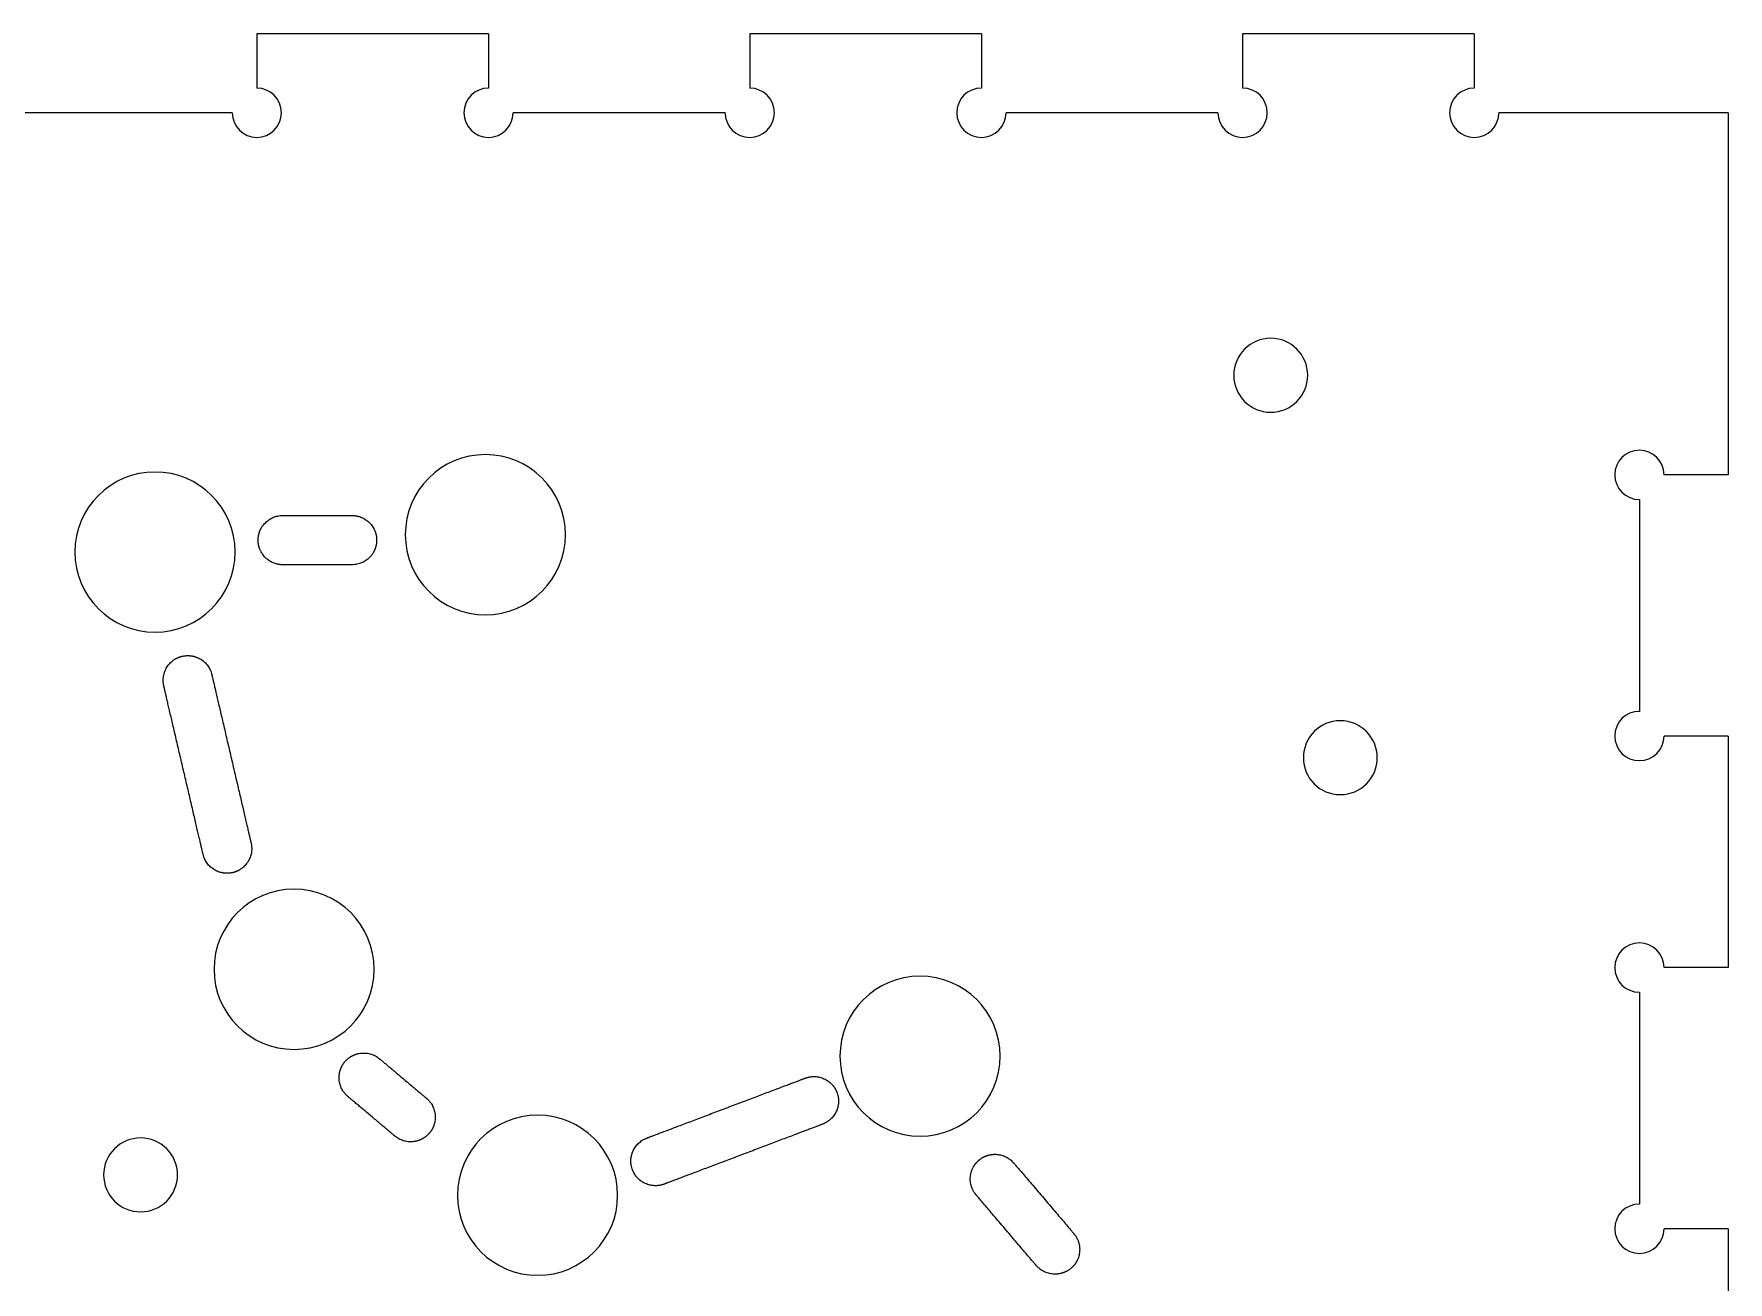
# Model space of a CAD drawing. Extents: x -60 to 0, y -51.6 to 1.6.
# Drawn here: x -34.37 to 0, y -23.73 to 1.6 of the extents above; entities that cross this region are included whole.
import ezdxf

# ---------------------------------------------------------------- set-up
doc = ezdxf.new("R2010")
doc.units = 0
doc.header["$MEASUREMENT"] = 0
doc.layers.add('VISIBLE', color=7, linetype='CONTINUOUS')

msp = doc.modelspace()

# ---------------------------------------------------------------- linework, layer by layer
at = {"layer": 'VISIBLE'}
for p, q in [((-25.15, 1.6), (-29.85, 1.6)), ((-29.85, 1.6), (-29.85, 0.5)), ((-25.15, 1.6), (-25.15, 0.5)), ((-15.15, 1.6), (-19.85, 1.6)), ((-19.85, 1.6), (-19.85, 0.5)), ((-15.15, 1.6), (-15.15, 0.5)), ((-5.15, 1.6), (-9.85, 1.6)), ((-9.85, 1.6), (-9.85, 0.5)), ((-5.15, 1.6), (-5.15, 0.5)), ((-30.35, 0), (-34.65, 0)), ((-20.35, 0), (-24.65, 0)), ((-10.35, 0), (-14.65, 0)), ((0, 0), (-4.65, 0)), ((0, 0), (0, -7.35)), ((0, -7.35), (-1.3, -7.35)), ((-1.8, -7.85), (-1.8, -12.15)), ((0, -12.65), (-1.3, -12.65)), ((0, -12.65), (0, -17.35)), ((0, -17.35), (-1.3, -17.35)), ((-1.8, -17.85), (-1.8, -22.15)), ((0, -22.65), (-1.3, -22.65)), ((0, -22.65), (0, -27.35))]:
    msp.add_line(p, q, dxfattribs=at)
for centre, start, end in [((-29.85, 0), 180, 90), ((-25.15, 0), 90, 0), ((-19.85, 0), 180, 90), ((-15.15, 0), 90, 0), ((-9.85, 0), 180, 90), ((-5.15, 0), 90, 0), ((-1.8, -7.35), 0, 270), ((-1.8, -12.65), 90, 0), ((-1.8, -17.35), 0, 270), ((-1.8, -22.65), 90, 0)]:
    msp.add_arc(centre, 0.5, start, end, dxfattribs=at)
for points, knots in [([(-9.279, -6.079), (-9.693, -6.079), (-10.029, -5.744), (-10.029, -5.329), (-10.029, -4.915), (-9.693, -4.579), (-9.279, -4.579), (-8.864, -4.579), (-8.529, -4.915), (-8.529, -5.329), (-8.529, -5.744), (-8.864, -6.079), (-9.279, -6.079)], [0, 0, 0, 0, 1, 1, 1, 2, 2, 2, 3, 3, 3, 4, 4, 4, 4]), ([(-25.213, -10.189), (-26.111, -10.189), (-26.838, -9.462), (-26.838, -8.564), (-26.838, -7.667), (-26.111, -6.939), (-25.213, -6.939), (-24.316, -6.939), (-23.588, -7.667), (-23.588, -8.564), (-23.588, -9.462), (-24.316, -10.189), (-25.213, -10.189)], [0, 0, 0, 0, 1, 1, 1, 2, 2, 2, 3, 3, 3, 4, 4, 4, 4]), ([(-31.916, -10.542), (-32.814, -10.542), (-33.541, -9.814), (-33.541, -8.917), (-33.541, -8.019), (-32.814, -7.292), (-31.916, -7.292), (-31.019, -7.292), (-30.291, -8.019), (-30.291, -8.917), (-30.291, -9.814), (-31.019, -10.542), (-31.916, -10.542)], [0, 0, 0, 0, 1, 1, 1, 2, 2, 2, 3, 3, 3, 4, 4, 4, 4]), ([(-27.919, -9.175), (-27.919, -9.175), (-27.92, -9.175), (-27.922, -9.175), (-27.927, -9.175), (-27.936, -9.175), (-27.952, -9.175), (-27.987, -9.175), (-28.045, -9.175), (-28.136, -9.175), (-28.243, -9.175), (-28.362, -9.175), (-28.49, -9.175), (-28.622, -9.175), (-28.753, -9.175), (-28.881, -9.175), (-29.001, -9.175), (-29.108, -9.175), (-29.183, -9.175), (-29.233, -9.175), (-29.265, -9.175), (-29.287, -9.175), (-29.3, -9.175), (-29.309, -9.175), (-29.316, -9.175), (-29.32, -9.175), (-29.322, -9.175), (-29.324, -9.175), (-29.324, -9.175), (-29.325, -9.175), (-29.331, -9.174), (-29.337, -9.174), (-29.344, -9.174), (-29.352, -9.174), (-29.363, -9.173), (-29.376, -9.172), (-29.388, -9.171), (-29.405, -9.168), (-29.425, -9.164), (-29.449, -9.159), (-29.481, -9.15), (-29.519, -9.136), (-29.563, -9.115), (-29.604, -9.089), (-29.643, -9.061), (-29.678, -9.028), (-29.711, -8.993), (-29.739, -8.954), (-29.76, -8.92), (-29.775, -8.891), (-29.785, -8.869), (-29.793, -8.85), (-29.798, -8.835), (-29.802, -8.823), (-29.806, -8.811), (-29.808, -8.801), (-29.81, -8.793), (-29.811, -8.788), (-29.812, -8.784), (-29.813, -8.781), (-29.814, -8.779), (-29.814, -8.777), (-29.814, -8.775), (-29.814, -8.775), (-29.815, -8.774), (-29.815, -8.773), (-29.815, -8.773), (-29.815, -8.771), (-29.815, -8.77), (-29.816, -8.768), (-29.816, -8.765), (-29.817, -8.762), (-29.818, -8.758), (-29.818, -8.754), (-29.819, -8.748), (-29.82, -8.741), (-29.821, -8.732), (-29.822, -8.721), (-29.823, -8.707), (-29.824, -8.694), (-29.824, -8.68), (-29.824, -8.662), (-29.823, -8.639), (-29.821, -8.612), (-29.817, -8.589), (-29.814, -8.571), (-29.811, -8.558), (-29.807, -8.545), (-29.804, -8.532), (-29.8, -8.521), (-29.797, -8.512), (-29.795, -8.506), (-29.793, -8.5), (-29.791, -8.496), (-29.79, -8.493), (-29.789, -8.49), (-29.788, -8.487), (-29.787, -8.485), (-29.786, -8.483), (-29.786, -8.482), (-29.785, -8.481), (-29.785, -8.48), (-29.785, -8.48), (-29.784, -8.479), (-29.784, -8.477), (-29.782, -8.474), (-29.78, -8.469), (-29.778, -8.463), (-29.774, -8.456), (-29.77, -8.447), (-29.764, -8.436), (-29.758, -8.426), (-29.75, -8.412), (-29.739, -8.395), (-29.725, -8.375), (-29.705, -8.35), (-29.678, -8.321), (-29.643, -8.288), (-29.604, -8.26), (-29.563, -8.235), (-29.505, -8.206), (-29.426, -8.182), (-29.359, -8.175), (-29.325, -8.175)], [0, 0, 0, 0, 0.015625, 0.03125, 0.046875, 0.0625, 0.09375, 0.125, 0.1875, 0.25, 0.3125, 0.375, 0.4375, 0.5, 0.5625, 0.625, 0.6875, 0.75, 0.8125, 0.84375, 0.875, 0.90625, 0.921875, 0.9375, 0.953125, 0.96875, 0.976562, 0.984375, 0.992188, 1, 1.007812, 1.015625, 1.023438, 1.03125, 1.046875, 1.0625, 1.078125, 1.09375, 1.125, 1.15625, 1.1875, 1.25, 1.3125, 1.375, 1.4375, 1.5, 1.5625, 1.625, 1.6875, 1.71875, 1.75, 1.78125, 1.796875, 1.8125, 1.828125, 1.84375, 1.851562, 1.859375, 1.863281, 1.867188, 1.871094, 1.873047, 1.875, 1.876953, 1.878906, 1.882812, 1.886719, 1.890625, 1.898438, 1.90625, 1.921875, 1.9375, 1.953125, 1.96875, 2, 2.03125, 2.0625, 2.125, 2.1875, 2.25, 2.3125, 2.375, 2.5, 2.625, 2.75, 2.8125, 2.875, 2.9375, 3, 3.0625, 3.09375, 3.125, 3.15625, 3.171875, 3.1875, 3.203125, 3.21875, 3.226562, 3.234375, 3.242188, 3.246094, 3.248047, 3.25, 3.251953, 3.253906, 3.257812, 3.265625, 3.273438, 3.28125, 3.296875, 3.3125, 3.328125, 3.34375, 3.375, 3.40625, 3.4375, 3.5, 3.5625, 3.625, 3.6875, 3.75, 3.875, 4, 4, 4, 4]), ([(-29.325, -8.175), (-29.324, -8.175), (-29.324, -8.175), (-29.321, -8.175), (-29.316, -8.175), (-29.307, -8.175), (-29.291, -8.175), (-29.257, -8.175), (-29.198, -8.175), (-29.108, -8.175), (-29.001, -8.175), (-28.881, -8.175), (-28.753, -8.175), (-28.622, -8.175), (-28.49, -8.175), (-28.362, -8.175), (-28.243, -8.175), (-28.136, -8.175), (-28.06, -8.175), (-28.01, -8.175), (-27.978, -8.175), (-27.957, -8.175), (-27.943, -8.175), (-27.934, -8.175), (-27.927, -8.175), (-27.923, -8.175), (-27.921, -8.175), (-27.92, -8.175), (-27.919, -8.175), (-27.919, -8.175), (-27.912, -8.175), (-27.906, -8.175), (-27.899, -8.175), (-27.891, -8.175), (-27.88, -8.176), (-27.868, -8.177), (-27.855, -8.179), (-27.839, -8.181), (-27.818, -8.185), (-27.794, -8.19), (-27.762, -8.199), (-27.724, -8.213), (-27.68, -8.235), (-27.639, -8.26), (-27.6, -8.288), (-27.565, -8.321), (-27.533, -8.356), (-27.504, -8.395), (-27.483, -8.429), (-27.468, -8.458), (-27.458, -8.48), (-27.45, -8.499), (-27.445, -8.514), (-27.441, -8.526), (-27.438, -8.538), (-27.435, -8.548), (-27.433, -8.556), (-27.432, -8.561), (-27.431, -8.565), (-27.43, -8.568), (-27.43, -8.57), (-27.429, -8.572), (-27.429, -8.574), (-27.429, -8.574), (-27.429, -8.575), (-27.428, -8.576), (-27.428, -8.577), (-27.428, -8.578), (-27.428, -8.579), (-27.427, -8.581), (-27.427, -8.584), (-27.426, -8.587), (-27.426, -8.591), (-27.425, -8.595), (-27.424, -8.601), (-27.423, -8.608), (-27.422, -8.617), (-27.421, -8.628), (-27.42, -8.642), (-27.419, -8.655), (-27.419, -8.669), (-27.419, -8.687), (-27.42, -8.71), (-27.423, -8.737), (-27.426, -8.76), (-27.43, -8.778), (-27.433, -8.791), (-27.436, -8.804), (-27.44, -8.817), (-27.443, -8.828), (-27.446, -8.837), (-27.448, -8.843), (-27.45, -8.849), (-27.452, -8.853), (-27.453, -8.856), (-27.454, -8.859), (-27.455, -8.862), (-27.456, -8.864), (-27.457, -8.866), (-27.457, -8.867), (-27.458, -8.868), (-27.458, -8.869), (-27.458, -8.869), (-27.459, -8.87), (-27.46, -8.872), (-27.461, -8.875), (-27.463, -8.88), (-27.466, -8.886), (-27.469, -8.893), (-27.474, -8.902), (-27.479, -8.913), (-27.485, -8.923), (-27.493, -8.937), (-27.504, -8.954), (-27.518, -8.974), (-27.538, -8.999), (-27.565, -9.028), (-27.6, -9.061), (-27.639, -9.089), (-27.68, -9.115), (-27.738, -9.143), (-27.817, -9.167), (-27.884, -9.175), (-27.919, -9.175)], [4, 4, 4, 4, 4.015625, 4.03125, 4.046875, 4.0625, 4.09375, 4.125, 4.1875, 4.25, 4.3125, 4.375, 4.4375, 4.5, 4.5625, 4.625, 4.6875, 4.75, 4.8125, 4.84375, 4.875, 4.90625, 4.921875, 4.9375, 4.953125, 4.96875, 4.976562, 4.984375, 4.992188, 5, 5.007812, 5.015625, 5.023438, 5.03125, 5.046875, 5.0625, 5.078125, 5.09375, 5.125, 5.15625, 5.1875, 5.25, 5.3125, 5.375, 5.4375, 5.5, 5.5625, 5.625, 5.6875, 5.71875, 5.75, 5.78125, 5.796875, 5.8125, 5.828125, 5.84375, 5.851562, 5.859375, 5.863281, 5.867188, 5.871094, 5.873047, 5.875, 5.876953, 5.878906, 5.882812, 5.886719, 5.890625, 5.898438, 5.90625, 5.921875, 5.9375, 5.953125, 5.96875, 6, 6.03125, 6.0625, 6.125, 6.1875, 6.25, 6.3125, 6.375, 6.5, 6.625, 6.75, 6.8125, 6.875, 6.9375, 7, 7.0625, 7.09375, 7.125, 7.15625, 7.171875, 7.1875, 7.203125, 7.21875, 7.226562, 7.234375, 7.242188, 7.246094, 7.248047, 7.25, 7.251953, 7.253906, 7.257812, 7.265625, 7.273438, 7.28125, 7.296875, 7.3125, 7.328125, 7.34375, 7.375, 7.40625, 7.4375, 7.5, 7.5625, 7.625, 7.6875, 7.75, 7.875, 8, 8, 8, 8]), ([(-30.941, -15.05), (-30.941, -15.05), (-30.941, -15.05), (-30.941, -15.048), (-30.942, -15.045), (-30.943, -15.039), (-30.946, -15.029), (-30.951, -15.007), (-30.96, -14.968), (-30.974, -14.906), (-30.992, -14.828), (-31.021, -14.706), (-31.064, -14.523), (-31.124, -14.262), (-31.192, -13.972), (-31.264, -13.661), (-31.339, -13.341), (-31.414, -13.02), (-31.486, -12.71), (-31.554, -12.419), (-31.604, -12.202), (-31.64, -12.048), (-31.665, -11.945), (-31.686, -11.853), (-31.704, -11.776), (-31.716, -11.723), (-31.724, -11.69), (-31.729, -11.669), (-31.733, -11.652), (-31.735, -11.642), (-31.736, -11.636), (-31.737, -11.633), (-31.737, -11.632), (-31.738, -11.631), (-31.739, -11.625), (-31.74, -11.619), (-31.742, -11.612), (-31.743, -11.604), (-31.745, -11.593), (-31.747, -11.577), (-31.749, -11.556), (-31.751, -11.531), (-31.751, -11.506), (-31.749, -11.473), (-31.742, -11.416), (-31.725, -11.354), (-31.699, -11.295), (-31.675, -11.253), (-31.648, -11.214), (-31.617, -11.177), (-31.589, -11.149), (-31.564, -11.128), (-31.545, -11.113), (-31.528, -11.102), (-31.514, -11.093), (-31.504, -11.086), (-31.493, -11.08), (-31.484, -11.075), (-31.476, -11.072), (-31.472, -11.069), (-31.468, -11.067), (-31.465, -11.066), (-31.463, -11.065), (-31.461, -11.064), (-31.459, -11.063), (-31.459, -11.063), (-31.459, -11.063), (-31.458, -11.063), (-31.457, -11.062), (-31.456, -11.062), (-31.455, -11.061), (-31.453, -11.06), (-31.45, -11.059), (-31.447, -11.058), (-31.444, -11.057), (-31.44, -11.055), (-31.434, -11.053), (-31.428, -11.05), (-31.42, -11.047), (-31.409, -11.043), (-31.396, -11.039), (-31.383, -11.036), (-31.369, -11.032), (-31.352, -11.028), (-31.329, -11.024), (-31.302, -11.02), (-31.279, -11.019), (-31.261, -11.018), (-31.248, -11.018), (-31.234, -11.018), (-31.22, -11.019), (-31.209, -11.02), (-31.2, -11.02), (-31.193, -11.021), (-31.187, -11.022), (-31.183, -11.022), (-31.179, -11.023), (-31.176, -11.023), (-31.173, -11.024), (-31.171, -11.024), (-31.169, -11.024), (-31.168, -11.025), (-31.167, -11.025), (-31.166, -11.025), (-31.166, -11.025), (-31.164, -11.025), (-31.162, -11.026), (-31.159, -11.026), (-31.154, -11.027), (-31.148, -11.029), (-31.14, -11.03), (-31.13, -11.033), (-31.118, -11.036), (-31.107, -11.039), (-31.091, -11.044), (-31.073, -11.051), (-31.05, -11.06), (-31.021, -11.073), (-30.986, -11.093), (-30.947, -11.12), (-30.91, -11.151), (-30.876, -11.185), (-30.835, -11.236), (-30.794, -11.307), (-30.771, -11.371), (-30.764, -11.404)], [0, 0, 0, 0, 0.007812, 0.015625, 0.023438, 0.03125, 0.046875, 0.0625, 0.09375, 0.125, 0.15625, 0.1875, 0.25, 0.3125, 0.375, 0.4375, 0.5, 0.5625, 0.625, 0.6875, 0.75, 0.78125, 0.8125, 0.84375, 0.875, 0.90625, 0.921875, 0.9375, 0.953125, 0.96875, 0.976562, 0.984375, 0.992188, 1, 1.007812, 1.015625, 1.023438, 1.03125, 1.046875, 1.0625, 1.09375, 1.125, 1.15625, 1.1875, 1.25, 1.375, 1.4375, 1.5, 1.5625, 1.625, 1.6875, 1.71875, 1.75, 1.78125, 1.796875, 1.8125, 1.828125, 1.84375, 1.851562, 1.859375, 1.863281, 1.867188, 1.871094, 1.873047, 1.875, 1.876953, 1.878906, 1.882812, 1.886719, 1.890625, 1.898438, 1.90625, 1.921875, 1.9375, 1.953125, 1.96875, 2, 2.03125, 2.0625, 2.125, 2.1875, 2.25, 2.3125, 2.375, 2.5, 2.625, 2.75, 2.8125, 2.875, 2.9375, 3, 3.0625, 3.09375, 3.125, 3.15625, 3.171875, 3.1875, 3.203125, 3.21875, 3.226562, 3.234375, 3.242188, 3.246094, 3.248047, 3.25, 3.251953, 3.253906, 3.257812, 3.265625, 3.273438, 3.28125, 3.296875, 3.3125, 3.328125, 3.34375, 3.375, 3.40625, 3.4375, 3.5, 3.5625, 3.625, 3.6875, 3.75, 3.875, 4, 4, 4, 4]), ([(-30.764, -11.404), (-30.764, -11.405), (-30.764, -11.405), (-30.763, -11.406), (-30.762, -11.41), (-30.761, -11.415), (-30.759, -11.425), (-30.754, -11.447), (-30.745, -11.486), (-30.73, -11.549), (-30.712, -11.626), (-30.684, -11.748), (-30.641, -11.932), (-30.58, -12.192), (-30.512, -12.483), (-30.44, -12.793), (-30.365, -13.114), (-30.291, -13.434), (-30.218, -13.745), (-30.15, -14.035), (-30.1, -14.252), (-30.064, -14.406), (-30.04, -14.51), (-30.019, -14.601), (-30, -14.679), (-29.988, -14.731), (-29.98, -14.765), (-29.976, -14.786), (-29.972, -14.802), (-29.969, -14.812), (-29.968, -14.818), (-29.967, -14.821), (-29.967, -14.823), (-29.967, -14.823), (-29.965, -14.83), (-29.964, -14.836), (-29.963, -14.842), (-29.961, -14.85), (-29.959, -14.861), (-29.957, -14.878), (-29.955, -14.899), (-29.954, -14.924), (-29.954, -14.948), (-29.955, -14.981), (-29.962, -15.038), (-29.98, -15.1), (-30.006, -15.159), (-30.029, -15.201), (-30.056, -15.24), (-30.087, -15.277), (-30.116, -15.305), (-30.14, -15.326), (-30.16, -15.341), (-30.177, -15.353), (-30.19, -15.362), (-30.201, -15.368), (-30.211, -15.374), (-30.221, -15.379), (-30.228, -15.383), (-30.233, -15.385), (-30.236, -15.387), (-30.239, -15.388), (-30.241, -15.389), (-30.243, -15.39), (-30.245, -15.391), (-30.245, -15.391), (-30.246, -15.391), (-30.246, -15.392), (-30.247, -15.392), (-30.248, -15.392), (-30.249, -15.393), (-30.251, -15.394), (-30.254, -15.395), (-30.257, -15.396), (-30.26, -15.398), (-30.265, -15.4), (-30.27, -15.402), (-30.276, -15.404), (-30.285, -15.407), (-30.296, -15.411), (-30.309, -15.415), (-30.322, -15.419), (-30.335, -15.422), (-30.353, -15.426), (-30.375, -15.43), (-30.402, -15.434), (-30.425, -15.436), (-30.443, -15.436), (-30.457, -15.437), (-30.471, -15.436), (-30.484, -15.436), (-30.496, -15.435), (-30.505, -15.434), (-30.511, -15.433), (-30.517, -15.433), (-30.522, -15.432), (-30.525, -15.432), (-30.528, -15.431), (-30.531, -15.431), (-30.534, -15.43), (-30.535, -15.43), (-30.537, -15.43), (-30.538, -15.43), (-30.538, -15.429), (-30.538, -15.429), (-30.54, -15.429), (-30.542, -15.429), (-30.546, -15.428), (-30.551, -15.427), (-30.557, -15.426), (-30.564, -15.424), (-30.574, -15.422), (-30.586, -15.419), (-30.598, -15.415), (-30.613, -15.411), (-30.632, -15.404), (-30.654, -15.395), (-30.683, -15.381), (-30.718, -15.362), (-30.757, -15.334), (-30.794, -15.303), (-30.828, -15.269), (-30.869, -15.219), (-30.911, -15.148), (-30.933, -15.084), (-30.941, -15.05)], [4, 4, 4, 4, 4.007812, 4.015625, 4.023438, 4.03125, 4.046875, 4.0625, 4.09375, 4.125, 4.15625, 4.1875, 4.25, 4.3125, 4.375, 4.4375, 4.5, 4.5625, 4.625, 4.6875, 4.75, 4.78125, 4.8125, 4.84375, 4.875, 4.90625, 4.921875, 4.9375, 4.953125, 4.96875, 4.976562, 4.984375, 4.992188, 5, 5.007812, 5.015625, 5.023438, 5.03125, 5.046875, 5.0625, 5.09375, 5.125, 5.15625, 5.1875, 5.25, 5.375, 5.4375, 5.5, 5.5625, 5.625, 5.6875, 5.71875, 5.75, 5.78125, 5.796875, 5.8125, 5.828125, 5.84375, 5.851562, 5.859375, 5.863281, 5.867188, 5.871094, 5.873047, 5.875, 5.876953, 5.878906, 5.882812, 5.886719, 5.890625, 5.898438, 5.90625, 5.921875, 5.9375, 5.953125, 5.96875, 6, 6.03125, 6.0625, 6.125, 6.1875, 6.25, 6.3125, 6.375, 6.5, 6.625, 6.75, 6.8125, 6.875, 6.9375, 7, 7.0625, 7.09375, 7.125, 7.15625, 7.171875, 7.1875, 7.203125, 7.21875, 7.226562, 7.234375, 7.242188, 7.246094, 7.248047, 7.25, 7.251953, 7.253906, 7.257812, 7.265625, 7.273438, 7.28125, 7.296875, 7.3125, 7.328125, 7.34375, 7.375, 7.40625, 7.4375, 7.5, 7.5625, 7.625, 7.6875, 7.75, 7.875, 8, 8, 8, 8]), ([(-7.868, -13.84), (-8.282, -13.84), (-8.618, -13.505), (-8.618, -13.09), (-8.618, -12.676), (-8.282, -12.34), (-7.868, -12.34), (-7.453, -12.34), (-7.118, -12.676), (-7.118, -13.09), (-7.118, -13.505), (-7.453, -13.84), (-7.868, -13.84)], [0, 0, 0, 0, 1, 1, 1, 2, 2, 2, 3, 3, 3, 4, 4, 4, 4]), ([(-29.094, -19.009), (-29.991, -19.009), (-30.719, -18.281), (-30.719, -17.384), (-30.719, -16.486), (-29.991, -15.759), (-29.094, -15.759), (-28.197, -15.759), (-27.469, -16.486), (-27.469, -17.384), (-27.469, -18.281), (-28.197, -19.009), (-29.094, -19.009)], [0, 0, 0, 0, 1, 1, 1, 2, 2, 2, 3, 3, 3, 4, 4, 4, 4]), ([(-16.394, -20.772), (-17.291, -20.772), (-18.019, -20.045), (-18.019, -19.147), (-18.019, -18.25), (-17.291, -17.522), (-16.394, -17.522), (-15.497, -17.522), (-14.769, -18.25), (-14.769, -19.147), (-14.769, -20.045), (-15.497, -20.772), (-16.394, -20.772)], [0, 0, 0, 0, 1, 1, 1, 2, 2, 2, 3, 3, 3, 4, 4, 4, 4]), ([(-27.052, -20.768), (-27.053, -20.768), (-27.053, -20.768), (-27.055, -20.766), (-27.058, -20.763), (-27.064, -20.758), (-27.075, -20.749), (-27.098, -20.729), (-27.138, -20.696), (-27.199, -20.644), (-27.272, -20.583), (-27.379, -20.492), (-27.498, -20.392), (-27.617, -20.291), (-27.704, -20.218), (-27.785, -20.15), (-27.857, -20.089), (-27.908, -20.046), (-27.942, -20.017), (-27.964, -19.999), (-27.978, -19.987), (-27.988, -19.979), (-27.993, -19.974), (-27.998, -19.97), (-28.001, -19.968), (-28.002, -19.966), (-28.003, -19.966), (-28.004, -19.965), (-28.004, -19.965), (-28.009, -19.961), (-28.014, -19.957), (-28.018, -19.952), (-28.025, -19.947), (-28.032, -19.939), (-28.041, -19.93), (-28.05, -19.921), (-28.061, -19.909), (-28.074, -19.892), (-28.089, -19.873), (-28.108, -19.845), (-28.128, -19.81), (-28.148, -19.765), (-28.163, -19.72), (-28.174, -19.673), (-28.18, -19.625), (-28.182, -19.577), (-28.179, -19.529), (-28.173, -19.489), (-28.166, -19.458), (-28.159, -19.434), (-28.152, -19.415), (-28.147, -19.4), (-28.142, -19.388), (-28.137, -19.377), (-28.133, -19.368), (-28.129, -19.36), (-28.127, -19.356), (-28.125, -19.352), (-28.124, -19.349), (-28.122, -19.347), (-28.121, -19.345), (-28.12, -19.344), (-28.12, -19.344), (-28.12, -19.343), (-28.12, -19.342), (-28.119, -19.342), (-28.119, -19.341), (-28.118, -19.339), (-28.117, -19.337), (-28.116, -19.335), (-28.114, -19.332), (-28.112, -19.329), (-28.11, -19.325), (-28.107, -19.32), (-28.103, -19.314), (-28.098, -19.307), (-28.092, -19.297), (-28.084, -19.286), (-28.075, -19.275), (-28.067, -19.265), (-28.055, -19.251), (-28.04, -19.234), (-28.02, -19.215), (-28.003, -19.2), (-27.989, -19.189), (-27.978, -19.18), (-27.967, -19.172), (-27.955, -19.165), (-27.946, -19.159), (-27.938, -19.154), (-27.932, -19.15), (-27.927, -19.148), (-27.923, -19.145), (-27.92, -19.144), (-27.917, -19.142), (-27.915, -19.141), (-27.913, -19.14), (-27.911, -19.139), (-27.91, -19.138), (-27.909, -19.138), (-27.908, -19.137), (-27.908, -19.137), (-27.907, -19.137), (-27.905, -19.136), (-27.902, -19.134), (-27.897, -19.132), (-27.892, -19.129), (-27.884, -19.126), (-27.875, -19.122), (-27.864, -19.118), (-27.852, -19.113), (-27.837, -19.108), (-27.818, -19.102), (-27.795, -19.096), (-27.763, -19.09), (-27.724, -19.084), (-27.676, -19.083), (-27.628, -19.085), (-27.58, -19.093), (-27.517, -19.109), (-27.441, -19.141), (-27.385, -19.179), (-27.359, -19.201)], [0, 0, 0, 0, 0.015625, 0.03125, 0.046875, 0.0625, 0.09375, 0.125, 0.1875, 0.25, 0.3125, 0.375, 0.5, 0.5625, 0.625, 0.6875, 0.75, 0.8125, 0.84375, 0.875, 0.90625, 0.921875, 0.9375, 0.953125, 0.96875, 0.976562, 0.984375, 0.992188, 1, 1.007812, 1.015625, 1.023438, 1.03125, 1.046875, 1.0625, 1.078125, 1.09375, 1.125, 1.15625, 1.1875, 1.25, 1.3125, 1.375, 1.4375, 1.5, 1.5625, 1.625, 1.6875, 1.71875, 1.75, 1.78125, 1.796875, 1.8125, 1.828125, 1.84375, 1.851562, 1.859375, 1.863281, 1.867188, 1.871094, 1.873047, 1.875, 1.876953, 1.878906, 1.882812, 1.886719, 1.890625, 1.898438, 1.90625, 1.921875, 1.9375, 1.953125, 1.96875, 2, 2.03125, 2.0625, 2.125, 2.1875, 2.25, 2.3125, 2.375, 2.5, 2.625, 2.75, 2.8125, 2.875, 2.9375, 3, 3.0625, 3.09375, 3.125, 3.15625, 3.171875, 3.1875, 3.203125, 3.21875, 3.226562, 3.234375, 3.242188, 3.246094, 3.248047, 3.25, 3.251953, 3.253906, 3.257812, 3.265625, 3.273438, 3.28125, 3.296875, 3.3125, 3.328125, 3.34375, 3.375, 3.40625, 3.4375, 3.5, 3.5625, 3.625, 3.6875, 3.75, 3.875, 4, 4, 4, 4]), ([(-27.359, -19.201), (-27.359, -19.201), (-27.358, -19.201), (-27.357, -19.203), (-27.353, -19.206), (-27.347, -19.211), (-27.336, -19.22), (-27.313, -19.24), (-27.273, -19.273), (-27.212, -19.325), (-27.14, -19.386), (-27.032, -19.477), (-26.913, -19.577), (-26.794, -19.678), (-26.707, -19.751), (-26.627, -19.819), (-26.554, -19.88), (-26.503, -19.923), (-26.469, -19.952), (-26.447, -19.97), (-26.433, -19.982), (-26.424, -19.99), (-26.418, -19.995), (-26.413, -19.999), (-26.41, -20.001), (-26.409, -20.003), (-26.408, -20.003), (-26.407, -20.004), (-26.407, -20.004), (-26.402, -20.008), (-26.397, -20.012), (-26.393, -20.017), (-26.386, -20.022), (-26.379, -20.03), (-26.37, -20.039), (-26.361, -20.048), (-26.35, -20.06), (-26.337, -20.077), (-26.322, -20.096), (-26.304, -20.124), (-26.283, -20.159), (-26.264, -20.204), (-26.248, -20.249), (-26.238, -20.296), (-26.231, -20.344), (-26.229, -20.392), (-26.232, -20.44), (-26.238, -20.48), (-26.246, -20.511), (-26.252, -20.535), (-26.259, -20.554), (-26.264, -20.569), (-26.269, -20.581), (-26.274, -20.592), (-26.278, -20.601), (-26.282, -20.609), (-26.284, -20.613), (-26.286, -20.617), (-26.288, -20.62), (-26.289, -20.622), (-26.29, -20.624), (-26.291, -20.625), (-26.291, -20.625), (-26.291, -20.626), (-26.291, -20.627), (-26.292, -20.627), (-26.292, -20.628), (-26.293, -20.63), (-26.294, -20.632), (-26.296, -20.634), (-26.297, -20.637), (-26.299, -20.64), (-26.301, -20.644), (-26.304, -20.649), (-26.308, -20.655), (-26.313, -20.662), (-26.319, -20.672), (-26.327, -20.683), (-26.336, -20.694), (-26.344, -20.704), (-26.356, -20.718), (-26.372, -20.735), (-26.391, -20.754), (-26.408, -20.769), (-26.422, -20.78), (-26.433, -20.789), (-26.444, -20.797), (-26.456, -20.804), (-26.465, -20.81), (-26.473, -20.815), (-26.479, -20.819), (-26.484, -20.821), (-26.488, -20.824), (-26.491, -20.825), (-26.494, -20.827), (-26.497, -20.828), (-26.499, -20.829), (-26.5, -20.83), (-26.501, -20.831), (-26.502, -20.831), (-26.503, -20.831), (-26.503, -20.832), (-26.505, -20.832), (-26.506, -20.833), (-26.51, -20.835), (-26.514, -20.837), (-26.52, -20.84), (-26.527, -20.843), (-26.536, -20.847), (-26.547, -20.851), (-26.559, -20.856), (-26.574, -20.861), (-26.593, -20.867), (-26.616, -20.873), (-26.648, -20.879), (-26.687, -20.885), (-26.735, -20.886), (-26.783, -20.884), (-26.831, -20.876), (-26.894, -20.86), (-26.97, -20.828), (-27.026, -20.79), (-27.052, -20.768)], [4, 4, 4, 4, 4.015625, 4.03125, 4.046875, 4.0625, 4.09375, 4.125, 4.1875, 4.25, 4.3125, 4.375, 4.5, 4.5625, 4.625, 4.6875, 4.75, 4.8125, 4.84375, 4.875, 4.90625, 4.921875, 4.9375, 4.953125, 4.96875, 4.976562, 4.984375, 4.992188, 5, 5.007812, 5.015625, 5.023438, 5.03125, 5.046875, 5.0625, 5.078125, 5.09375, 5.125, 5.15625, 5.1875, 5.25, 5.3125, 5.375, 5.4375, 5.5, 5.5625, 5.625, 5.6875, 5.71875, 5.75, 5.78125, 5.796875, 5.8125, 5.828125, 5.84375, 5.851562, 5.859375, 5.863281, 5.867188, 5.871094, 5.873047, 5.875, 5.876953, 5.878906, 5.882812, 5.886719, 5.890625, 5.898438, 5.90625, 5.921875, 5.9375, 5.953125, 5.96875, 6, 6.03125, 6.0625, 6.125, 6.1875, 6.25, 6.3125, 6.375, 6.5, 6.625, 6.75, 6.8125, 6.875, 6.9375, 7, 7.0625, 7.09375, 7.125, 7.15625, 7.171875, 7.1875, 7.203125, 7.21875, 7.226562, 7.234375, 7.242188, 7.246094, 7.248047, 7.25, 7.251953, 7.253906, 7.257812, 7.265625, 7.273438, 7.28125, 7.296875, 7.3125, 7.328125, 7.34375, 7.375, 7.40625, 7.4375, 7.5, 7.5625, 7.625, 7.6875, 7.75, 7.875, 8, 8, 8, 8]), ([(-21.939, -20.809), (-21.938, -20.809), (-21.938, -20.809), (-21.937, -20.809), (-21.934, -20.808), (-21.928, -20.806), (-21.919, -20.802), (-21.898, -20.794), (-21.862, -20.78), (-21.803, -20.758), (-21.73, -20.73), (-21.615, -20.687), (-21.443, -20.622), (-21.198, -20.529), (-20.925, -20.426), (-20.633, -20.315), (-20.332, -20.201), (-20.031, -20.087), (-19.739, -19.977), (-19.466, -19.874), (-19.262, -19.796), (-19.117, -19.742), (-19.02, -19.705), (-18.934, -19.672), (-18.861, -19.645), (-18.812, -19.626), (-18.78, -19.614), (-18.761, -19.607), (-18.745, -19.601), (-18.736, -19.597), (-18.73, -19.595), (-18.727, -19.594), (-18.726, -19.593), (-18.725, -19.593), (-18.719, -19.591), (-18.713, -19.589), (-18.707, -19.587), (-18.699, -19.584), (-18.689, -19.581), (-18.673, -19.576), (-18.652, -19.572), (-18.628, -19.567), (-18.603, -19.564), (-18.57, -19.561), (-18.513, -19.56), (-18.449, -19.569), (-18.387, -19.587), (-18.343, -19.605), (-18.3, -19.627), (-18.259, -19.652), (-18.228, -19.677), (-18.204, -19.699), (-18.186, -19.716), (-18.173, -19.731), (-18.162, -19.743), (-18.154, -19.753), (-18.147, -19.763), (-18.141, -19.771), (-18.136, -19.778), (-18.133, -19.782), (-18.131, -19.786), (-18.129, -19.788), (-18.128, -19.79), (-18.127, -19.792), (-18.126, -19.794), (-18.126, -19.794), (-18.125, -19.794), (-18.125, -19.795), (-18.124, -19.796), (-18.124, -19.797), (-18.123, -19.798), (-18.122, -19.8), (-18.12, -19.802), (-18.119, -19.805), (-18.117, -19.808), (-18.115, -19.812), (-18.112, -19.817), (-18.108, -19.823), (-18.104, -19.831), (-18.099, -19.841), (-18.093, -19.854), (-18.088, -19.866), (-18.083, -19.879), (-18.076, -19.896), (-18.069, -19.918), (-18.062, -19.944), (-18.057, -19.966), (-18.054, -19.984), (-18.052, -19.998), (-18.051, -20.011), (-18.05, -20.025), (-18.049, -20.036), (-18.049, -20.045), (-18.048, -20.052), (-18.048, -20.058), (-18.048, -20.062), (-18.048, -20.066), (-18.048, -20.069), (-18.048, -20.072), (-18.049, -20.074), (-18.049, -20.076), (-18.049, -20.078), (-18.049, -20.079), (-18.049, -20.079), (-18.049, -20.079), (-18.049, -20.081), (-18.049, -20.083), (-18.049, -20.087), (-18.049, -20.092), (-18.05, -20.098), (-18.05, -20.106), (-18.051, -20.116), (-18.053, -20.128), (-18.055, -20.14), (-18.058, -20.156), (-18.062, -20.175), (-18.068, -20.199), (-18.077, -20.229), (-18.092, -20.266), (-18.114, -20.309), (-18.14, -20.35), (-18.169, -20.388), (-18.214, -20.435), (-18.279, -20.486), (-18.339, -20.516), (-18.371, -20.528)], [4, 4, 4, 4, 4.007812, 4.015625, 4.023438, 4.03125, 4.046875, 4.0625, 4.09375, 4.125, 4.15625, 4.1875, 4.25, 4.3125, 4.375, 4.4375, 4.5, 4.5625, 4.625, 4.6875, 4.75, 4.78125, 4.8125, 4.84375, 4.875, 4.90625, 4.921875, 4.9375, 4.953125, 4.96875, 4.976562, 4.984375, 4.992188, 5, 5.007812, 5.015625, 5.023438, 5.03125, 5.046875, 5.0625, 5.09375, 5.125, 5.15625, 5.1875, 5.25, 5.375, 5.4375, 5.5, 5.5625, 5.625, 5.6875, 5.71875, 5.75, 5.78125, 5.796875, 5.8125, 5.828125, 5.84375, 5.851562, 5.859375, 5.863281, 5.867188, 5.871094, 5.873047, 5.875, 5.876953, 5.878906, 5.882812, 5.886719, 5.890625, 5.898438, 5.90625, 5.921875, 5.9375, 5.953125, 5.96875, 6, 6.03125, 6.0625, 6.125, 6.1875, 6.25, 6.3125, 6.375, 6.5, 6.625, 6.75, 6.8125, 6.875, 6.9375, 7, 7.0625, 7.09375, 7.125, 7.15625, 7.171875, 7.1875, 7.203125, 7.21875, 7.226562, 7.234375, 7.242188, 7.246094, 7.248047, 7.25, 7.251953, 7.253906, 7.257812, 7.265625, 7.273438, 7.28125, 7.296875, 7.3125, 7.328125, 7.34375, 7.375, 7.40625, 7.4375, 7.5, 7.5625, 7.625, 7.6875, 7.75, 7.875, 8, 8, 8, 8]), ([(-24.155, -23.595), (-25.053, -23.595), (-25.78, -22.867), (-25.78, -21.97), (-25.78, -21.072), (-25.053, -20.345), (-24.155, -20.345), (-23.258, -20.345), (-22.53, -21.072), (-22.53, -21.97), (-22.53, -22.867), (-23.258, -23.595), (-24.155, -23.595)], [0, 0, 0, 0, 1, 1, 1, 2, 2, 2, 3, 3, 3, 4, 4, 4, 4]), ([(-18.371, -20.528), (-18.372, -20.529), (-18.372, -20.529), (-18.373, -20.529), (-18.376, -20.53), (-18.382, -20.532), (-18.391, -20.536), (-18.412, -20.544), (-18.448, -20.558), (-18.507, -20.58), (-18.58, -20.607), (-18.694, -20.651), (-18.867, -20.716), (-19.112, -20.809), (-19.385, -20.912), (-19.677, -21.023), (-19.978, -21.137), (-20.279, -21.251), (-20.571, -21.361), (-20.844, -21.464), (-21.048, -21.542), (-21.192, -21.596), (-21.29, -21.633), (-21.376, -21.666), (-21.449, -21.693), (-21.498, -21.712), (-21.53, -21.724), (-21.549, -21.731), (-21.565, -21.737), (-21.574, -21.741), (-21.58, -21.743), (-21.583, -21.744), (-21.584, -21.745), (-21.585, -21.745), (-21.591, -21.747), (-21.597, -21.749), (-21.603, -21.751), (-21.611, -21.754), (-21.621, -21.757), (-21.637, -21.762), (-21.658, -21.766), (-21.682, -21.771), (-21.707, -21.774), (-21.74, -21.777), (-21.797, -21.778), (-21.861, -21.769), (-21.923, -21.751), (-21.967, -21.733), (-22.01, -21.711), (-22.051, -21.686), (-22.082, -21.661), (-22.106, -21.639), (-22.124, -21.622), (-22.137, -21.607), (-22.148, -21.595), (-22.156, -21.585), (-22.163, -21.575), (-22.169, -21.567), (-22.174, -21.56), (-22.177, -21.556), (-22.179, -21.552), (-22.181, -21.55), (-22.182, -21.548), (-22.183, -21.546), (-22.184, -21.544), (-22.184, -21.544), (-22.185, -21.544), (-22.185, -21.543), (-22.185, -21.542), (-22.186, -21.541), (-22.187, -21.54), (-22.188, -21.538), (-22.19, -21.536), (-22.191, -21.533), (-22.193, -21.53), (-22.195, -21.526), (-22.198, -21.521), (-22.201, -21.515), (-22.206, -21.507), (-22.211, -21.497), (-22.217, -21.484), (-22.222, -21.472), (-22.227, -21.459), (-22.233, -21.442), (-22.241, -21.42), (-22.248, -21.394), (-22.252, -21.372), (-22.255, -21.354), (-22.257, -21.34), (-22.259, -21.327), (-22.26, -21.313), (-22.261, -21.302), (-22.261, -21.293), (-22.261, -21.286), (-22.261, -21.28), (-22.261, -21.275), (-22.261, -21.272), (-22.261, -21.269), (-22.261, -21.266), (-22.261, -21.263), (-22.261, -21.262), (-22.261, -21.26), (-22.261, -21.259), (-22.261, -21.259), (-22.261, -21.259), (-22.261, -21.257), (-22.261, -21.255), (-22.261, -21.251), (-22.261, -21.246), (-22.26, -21.24), (-22.259, -21.232), (-22.258, -21.222), (-22.257, -21.21), (-22.255, -21.198), (-22.252, -21.182), (-22.248, -21.162), (-22.242, -21.139), (-22.232, -21.109), (-22.218, -21.071), (-22.196, -21.029), (-22.17, -20.988), (-22.14, -20.95), (-22.096, -20.903), (-22.031, -20.852), (-21.971, -20.822), (-21.939, -20.809)], [0, 0, 0, 0, 0.007812, 0.015625, 0.023438, 0.03125, 0.046875, 0.0625, 0.09375, 0.125, 0.15625, 0.1875, 0.25, 0.3125, 0.375, 0.4375, 0.5, 0.5625, 0.625, 0.6875, 0.75, 0.78125, 0.8125, 0.84375, 0.875, 0.90625, 0.921875, 0.9375, 0.953125, 0.96875, 0.976562, 0.984375, 0.992188, 1, 1.007812, 1.015625, 1.023438, 1.03125, 1.046875, 1.0625, 1.09375, 1.125, 1.15625, 1.1875, 1.25, 1.375, 1.4375, 1.5, 1.5625, 1.625, 1.6875, 1.71875, 1.75, 1.78125, 1.796875, 1.8125, 1.828125, 1.84375, 1.851562, 1.859375, 1.863281, 1.867188, 1.871094, 1.873047, 1.875, 1.876953, 1.878906, 1.882812, 1.886719, 1.890625, 1.898438, 1.90625, 1.921875, 1.9375, 1.953125, 1.96875, 2, 2.03125, 2.0625, 2.125, 2.1875, 2.25, 2.3125, 2.375, 2.5, 2.625, 2.75, 2.8125, 2.875, 2.9375, 3, 3.0625, 3.09375, 3.125, 3.15625, 3.171875, 3.1875, 3.203125, 3.21875, 3.226562, 3.234375, 3.242188, 3.246094, 3.248047, 3.25, 3.251953, 3.253906, 3.257812, 3.265625, 3.273438, 3.28125, 3.296875, 3.3125, 3.328125, 3.34375, 3.375, 3.40625, 3.4375, 3.5, 3.5625, 3.625, 3.6875, 3.75, 3.875, 4, 4, 4, 4]), ([(-32.209, -22.307), (-32.623, -22.307), (-32.959, -21.971), (-32.959, -21.557), (-32.959, -21.143), (-32.623, -20.807), (-32.209, -20.807), (-31.795, -20.807), (-31.459, -21.143), (-31.459, -21.557), (-31.459, -21.971), (-31.795, -22.307), (-32.209, -22.307)], [0, 0, 0, 0, 1, 1, 1, 2, 2, 2, 3, 3, 3, 4, 4, 4, 4]), ([(-14.036, -23.397), (-14.037, -23.396), (-14.037, -23.396), (-14.04, -23.393), (-14.044, -23.388), (-14.052, -23.379), (-14.066, -23.362), (-14.088, -23.336), (-14.116, -23.304), (-14.159, -23.253), (-14.225, -23.176), (-14.318, -23.066), (-14.421, -22.944), (-14.532, -22.814), (-14.646, -22.68), (-14.761, -22.545), (-14.871, -22.415), (-14.975, -22.293), (-15.068, -22.184), (-15.133, -22.107), (-15.177, -22.056), (-15.205, -22.024), (-15.223, -22.002), (-15.235, -21.988), (-15.243, -21.979), (-15.249, -21.972), (-15.252, -21.968), (-15.254, -21.965), (-15.255, -21.964), (-15.256, -21.963), (-15.256, -21.963), (-15.26, -21.958), (-15.264, -21.953), (-15.268, -21.948), (-15.274, -21.941), (-15.28, -21.933), (-15.29, -21.919), (-15.301, -21.902), (-15.314, -21.88), (-15.325, -21.858), (-15.339, -21.828), (-15.353, -21.79), (-15.365, -21.742), (-15.373, -21.695), (-15.376, -21.647), (-15.374, -21.599), (-15.368, -21.551), (-15.357, -21.504), (-15.345, -21.466), (-15.332, -21.436), (-15.322, -21.414), (-15.312, -21.396), (-15.304, -21.382), (-15.298, -21.372), (-15.291, -21.361), (-15.285, -21.353), (-15.28, -21.346), (-15.277, -21.342), (-15.275, -21.339), (-15.273, -21.336), (-15.271, -21.334), (-15.27, -21.332), (-15.269, -21.331), (-15.269, -21.331), (-15.269, -21.33), (-15.268, -21.33), (-15.268, -21.329), (-15.267, -21.328), (-15.266, -21.327), (-15.265, -21.325), (-15.263, -21.323), (-15.261, -21.32), (-15.258, -21.318), (-15.256, -21.314), (-15.252, -21.31), (-15.247, -21.305), (-15.241, -21.298), (-15.233, -21.29), (-15.223, -21.28), (-15.214, -21.271), (-15.203, -21.262), (-15.189, -21.25), (-15.171, -21.236), (-15.149, -21.221), (-15.13, -21.209), (-15.114, -21.2), (-15.102, -21.193), (-15.089, -21.187), (-15.077, -21.182), (-15.066, -21.177), (-15.058, -21.174), (-15.052, -21.171), (-15.046, -21.169), (-15.042, -21.168), (-15.039, -21.167), (-15.035, -21.166), (-15.033, -21.165), (-15.031, -21.164), (-15.029, -21.163), (-15.027, -21.163), (-15.027, -21.163), (-15.026, -21.162), (-15.026, -21.162), (-15.024, -21.162), (-15.022, -21.161), (-15.019, -21.16), (-15.014, -21.159), (-15.008, -21.157), (-15, -21.155), (-14.99, -21.153), (-14.979, -21.15), (-14.967, -21.148), (-14.951, -21.145), (-14.931, -21.142), (-14.907, -21.14), (-14.875, -21.139), (-14.835, -21.14), (-14.788, -21.147), (-14.741, -21.157), (-14.695, -21.172), (-14.635, -21.198), (-14.566, -21.242), (-14.517, -21.289), (-14.494, -21.315)], [0, 0, 0, 0, 0.015625, 0.03125, 0.046875, 0.0625, 0.09375, 0.125, 0.15625, 0.1875, 0.25, 0.3125, 0.375, 0.4375, 0.5, 0.5625, 0.625, 0.6875, 0.75, 0.8125, 0.84375, 0.875, 0.90625, 0.921875, 0.9375, 0.953125, 0.96875, 0.976562, 0.984375, 0.992188, 1, 1.007812, 1.015625, 1.023438, 1.03125, 1.046875, 1.0625, 1.09375, 1.125, 1.15625, 1.1875, 1.25, 1.3125, 1.375, 1.4375, 1.5, 1.5625, 1.625, 1.6875, 1.71875, 1.75, 1.78125, 1.796875, 1.8125, 1.828125, 1.84375, 1.851562, 1.859375, 1.863281, 1.867188, 1.871094, 1.873047, 1.875, 1.876953, 1.878906, 1.882812, 1.886719, 1.890625, 1.898438, 1.90625, 1.921875, 1.9375, 1.953125, 1.96875, 2, 2.03125, 2.0625, 2.125, 2.1875, 2.25, 2.3125, 2.375, 2.5, 2.625, 2.75, 2.8125, 2.875, 2.9375, 3, 3.0625, 3.09375, 3.125, 3.15625, 3.171875, 3.1875, 3.203125, 3.21875, 3.226562, 3.234375, 3.242188, 3.246094, 3.248047, 3.25, 3.251953, 3.253906, 3.257812, 3.265625, 3.273438, 3.28125, 3.296875, 3.3125, 3.328125, 3.34375, 3.375, 3.40625, 3.4375, 3.5, 3.5625, 3.625, 3.6875, 3.75, 3.875, 4, 4, 4, 4]), ([(-14.494, -21.315), (-14.494, -21.316), (-14.494, -21.316), (-14.491, -21.319), (-14.487, -21.324), (-14.479, -21.333), (-14.465, -21.349), (-14.443, -21.376), (-14.415, -21.408), (-14.372, -21.459), (-14.306, -21.536), (-14.213, -21.645), (-14.11, -21.767), (-13.999, -21.897), (-13.885, -22.032), (-13.77, -22.166), (-13.66, -22.297), (-13.556, -22.418), (-13.463, -22.528), (-13.397, -22.605), (-13.354, -22.656), (-13.326, -22.688), (-13.308, -22.71), (-13.296, -22.724), (-13.288, -22.733), (-13.282, -22.74), (-13.279, -22.744), (-13.277, -22.746), (-13.276, -22.748), (-13.275, -22.749), (-13.275, -22.749), (-13.271, -22.754), (-13.267, -22.759), (-13.263, -22.764), (-13.257, -22.77), (-13.251, -22.779), (-13.241, -22.793), (-13.23, -22.81), (-13.217, -22.832), (-13.206, -22.854), (-13.192, -22.884), (-13.178, -22.922), (-13.166, -22.969), (-13.158, -23.017), (-13.155, -23.065), (-13.157, -23.113), (-13.163, -23.161), (-13.174, -23.207), (-13.186, -23.246), (-13.199, -23.276), (-13.209, -23.298), (-13.219, -23.316), (-13.227, -23.33), (-13.233, -23.34), (-13.24, -23.35), (-13.246, -23.359), (-13.25, -23.366), (-13.254, -23.37), (-13.256, -23.373), (-13.258, -23.376), (-13.259, -23.378), (-13.261, -23.379), (-13.262, -23.381), (-13.262, -23.381), (-13.262, -23.381), (-13.263, -23.382), (-13.263, -23.383), (-13.264, -23.384), (-13.265, -23.385), (-13.266, -23.386), (-13.268, -23.389), (-13.27, -23.391), (-13.272, -23.394), (-13.275, -23.397), (-13.279, -23.402), (-13.284, -23.407), (-13.29, -23.414), (-13.298, -23.422), (-13.307, -23.431), (-13.317, -23.441), (-13.328, -23.45), (-13.342, -23.462), (-13.36, -23.475), (-13.382, -23.491), (-13.401, -23.503), (-13.417, -23.512), (-13.429, -23.518), (-13.442, -23.524), (-13.454, -23.53), (-13.465, -23.535), (-13.473, -23.538), (-13.479, -23.54), (-13.485, -23.542), (-13.489, -23.544), (-13.492, -23.545), (-13.496, -23.546), (-13.498, -23.547), (-13.5, -23.548), (-13.502, -23.548), (-13.503, -23.549), (-13.504, -23.549), (-13.505, -23.549), (-13.505, -23.549), (-13.507, -23.55), (-13.509, -23.55), (-13.512, -23.552), (-13.517, -23.553), (-13.523, -23.555), (-13.531, -23.557), (-13.54, -23.559), (-13.552, -23.562), (-13.564, -23.564), (-13.58, -23.567), (-13.6, -23.569), (-13.624, -23.571), (-13.656, -23.573), (-13.696, -23.571), (-13.743, -23.565), (-13.79, -23.555), (-13.836, -23.54), (-13.895, -23.513), (-13.965, -23.47), (-14.014, -23.423), (-14.036, -23.397)], [4, 4, 4, 4, 4.015625, 4.03125, 4.046875, 4.0625, 4.09375, 4.125, 4.15625, 4.1875, 4.25, 4.3125, 4.375, 4.4375, 4.5, 4.5625, 4.625, 4.6875, 4.75, 4.8125, 4.84375, 4.875, 4.90625, 4.921875, 4.9375, 4.953125, 4.96875, 4.976562, 4.984375, 4.992188, 5, 5.007812, 5.015625, 5.023438, 5.03125, 5.046875, 5.0625, 5.09375, 5.125, 5.15625, 5.1875, 5.25, 5.3125, 5.375, 5.4375, 5.5, 5.5625, 5.625, 5.6875, 5.71875, 5.75, 5.78125, 5.796875, 5.8125, 5.828125, 5.84375, 5.851562, 5.859375, 5.863281, 5.867188, 5.871094, 5.873047, 5.875, 5.876953, 5.878906, 5.882812, 5.886719, 5.890625, 5.898438, 5.90625, 5.921875, 5.9375, 5.953125, 5.96875, 6, 6.03125, 6.0625, 6.125, 6.1875, 6.25, 6.3125, 6.375, 6.5, 6.625, 6.75, 6.8125, 6.875, 6.9375, 7, 7.0625, 7.09375, 7.125, 7.15625, 7.171875, 7.1875, 7.203125, 7.21875, 7.226562, 7.234375, 7.242188, 7.246094, 7.248047, 7.25, 7.251953, 7.253906, 7.257812, 7.265625, 7.273438, 7.28125, 7.296875, 7.3125, 7.328125, 7.34375, 7.375, 7.40625, 7.4375, 7.5, 7.5625, 7.625, 7.6875, 7.75, 7.875, 8, 8, 8, 8])]:
    msp.add_open_spline(points, degree=3, knots=knots, dxfattribs=at)

doc.saveas('drawing.dxf')
